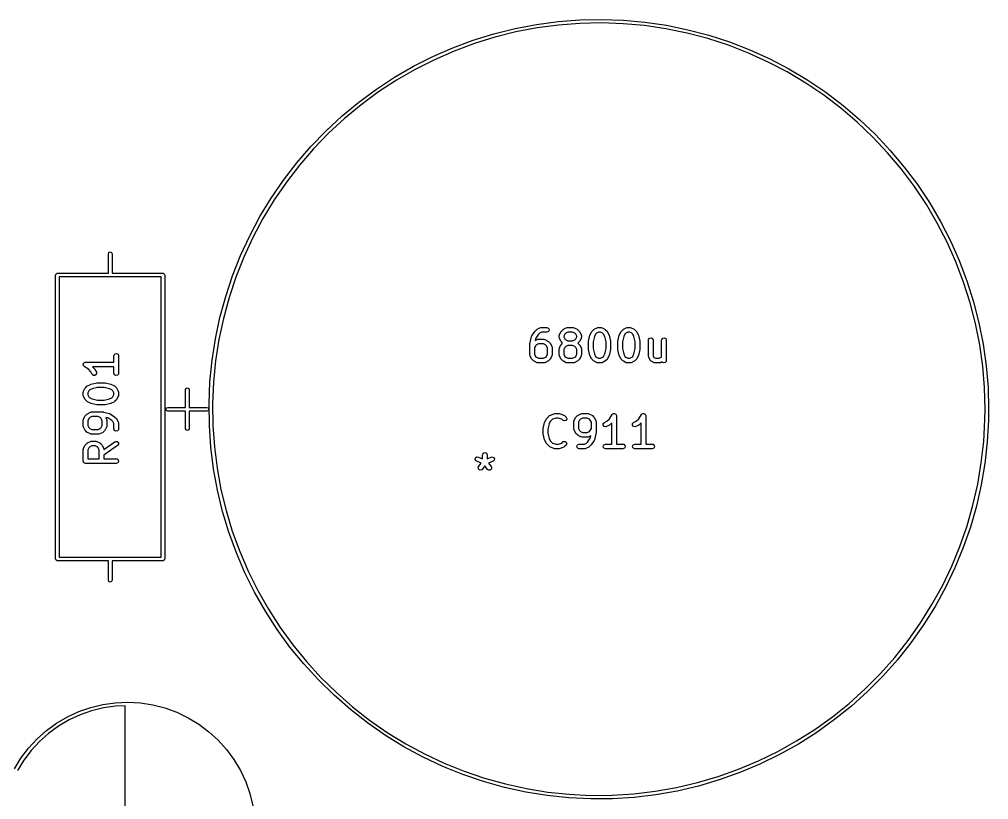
# Model space of a CAD drawing. Extents: x 77.3 to 150, y -138.2 to -51.5.
# Drawn here: x 117.44 to 148.98, y -101.6 to -76.22 of the extents above; entities that cross this region are included whole.
import ezdxf

# ---------------------------------------------------------------- set-up
doc = ezdxf.new("R2010")
doc.units = 0
doc.layers.add('BLACK', color=7, linetype='CONTINUOUS')

msp = doc.modelspace()

# ---------------------------------------------------------------- linework, layer by layer
at = {"layer": 'BLACK', "linetype": 'CONTINUOUS'}
for p, q in [((134.268, -76.3794), (134.971, -76.2857)), ((134.971, -76.2857), (135.677, -76.2313)), ((135.677, -76.2313), (136.385, -76.2165)), ((136.385, -76.2165), (137.093, -76.2412)), ((137.093, -76.2412), (137.798, -76.3054)), ((137.798, -76.3054), (138.499, -76.4089)), ((132.885, -76.6834), (133.573, -76.5121)), ((133.597, -76.6245), (132.916, -76.7943)), ((133.573, -76.5121), (134.268, -76.3794)), ((134.287, -76.4929), (133.597, -76.6245)), ((134.983, -76.4001), (134.287, -76.4929)), ((135.682, -76.3463), (134.983, -76.4001)), ((136.384, -76.3316), (135.682, -76.3463)), ((137.086, -76.3561), (136.384, -76.3316)), ((137.785, -76.4197), (137.086, -76.3561)), ((138.479, -76.5222), (137.785, -76.4197)), ((139.166, -76.6633), (138.479, -76.5222)), ((138.499, -76.4089), (139.193, -76.5513)), ((139.193, -76.5513), (139.878, -76.7323)), ((131.545, -77.1398), (132.209, -76.8929)), ((132.209, -76.8929), (132.885, -76.6834)), ((132.916, -76.7943), (132.246, -77.0018)), ((139.845, -76.8426), (139.166, -76.6633)), ((140.513, -77.0595), (139.845, -76.8426)), ((139.878, -76.7323), (140.551, -76.9511)), ((140.551, -76.9511), (141.212, -77.2073)), ((130.896, -77.4234), (131.545, -77.1398)), ((131.588, -77.2465), (130.945, -77.5275)), ((132.246, -77.0018), (131.588, -77.2465)), ((141.167, -77.3133), (140.513, -77.0595)), ((141.212, -77.2073), (141.857, -77.4999)), ((130.264, -77.7427), (130.896, -77.4234)), ((130.945, -77.5275), (130.318, -77.8439)), ((141.806, -77.6033), (141.167, -77.3133)), ((141.857, -77.4999), (142.484, -77.828)), ((129.65, -78.0969), (130.264, -77.7427)), ((130.318, -77.8439), (129.711, -78.1949)), ((142.428, -77.9285), (141.806, -77.6033)), ((142.484, -77.828), (143.093, -78.1907)), ((129.058, -78.4847), (129.65, -78.0969)), ((129.711, -78.1949), (129.123, -78.5792)), ((143.031, -78.2879), (142.428, -77.9285)), ((143.093, -78.1907), (143.68, -78.5868)), ((128.487, -78.905), (129.058, -78.4847)), ((143.613, -78.6803), (143.031, -78.2879)), ((129.123, -78.5792), (128.558, -78.9957)), ((144.172, -79.1047), (143.613, -78.6803)), ((143.68, -78.5868), (144.244, -79.015)), ((127.942, -79.3565), (128.487, -78.905)), ((128.558, -78.9957), (128.018, -79.4431)), ((144.707, -79.5596), (144.172, -79.1047)), ((144.244, -79.015), (144.784, -79.4741)), ((127.422, -79.8378), (127.942, -79.3565)), ((128.018, -79.4431), (127.503, -79.92)), ((144.784, -79.4741), (145.296, -79.9626)), ((145.215, -80.0436), (144.707, -79.5596)), ((126.93, -80.3473), (127.422, -79.8378)), ((127.503, -79.92), (127.015, -80.4249)), ((145.695, -80.5553), (145.215, -80.0436)), ((145.296, -79.9626), (145.781, -80.4789)), ((126.467, -80.8835), (126.93, -80.3473)), ((127.015, -80.4249), (126.556, -80.9562)), ((146.146, -81.093), (145.695, -80.5553)), ((145.781, -80.4789), (146.237, -81.0215)), ((126.035, -81.4446), (126.467, -80.8835)), ((126.556, -80.9562), (126.128, -81.5123)), ((146.237, -81.0215), (146.661, -81.5886)), ((146.567, -81.655), (146.146, -81.093)), ((125.635, -82.0291), (126.035, -81.4446)), ((126.128, -81.5123), (125.732, -82.0914)), ((146.955, -82.2396), (146.567, -81.655)), ((146.661, -81.5886), (147.053, -82.1786)), ((125.268, -82.6349), (125.635, -82.0291)), ((125.732, -82.0914), (125.368, -82.6918)), ((147.31, -82.845), (146.955, -82.2396)), ((147.053, -82.1786), (147.411, -82.7895)), ((124.935, -83.2603), (125.268, -82.6349)), ((125.368, -82.6918), (125.038, -83.3115)), ((147.631, -83.4692), (147.31, -82.845)), ((147.411, -82.7895), (147.735, -83.4195)), ((124.638, -83.9033), (124.935, -83.2603)), ((125.038, -83.3115), (124.744, -83.9486)), ((147.917, -84.1104), (147.631, -83.4692)), ((147.735, -83.4195), (148.023, -84.0666)), ((120.336, -83.844), (120.354, -83.8016)), ((120.336, -84.474), (120.336, -83.844)), ((120.354, -83.8016), (120.396, -83.784)), ((120.396, -83.784), (120.438, -83.8016)), ((120.438, -83.8016), (120.456, -83.844)), ((120.456, -83.844), (120.456, -84.474)), ((124.378, -84.5619), (124.638, -83.9033)), ((124.744, -83.9486), (124.486, -84.6012)), ((148.166, -84.7666), (147.917, -84.1104)), ((148.023, -84.0666), (148.275, -84.7287)), ((118.616, -84.534), (118.634, -84.4916)), ((118.634, -84.4916), (118.676, -84.474)), ((118.676, -84.474), (120.336, -84.474)), ((120.456, -84.474), (122.116, -84.474)), ((122.116, -84.474), (122.158, -84.4916)), ((122.158, -84.4916), (122.176, -84.534)), ((118.616, -93.774), (118.616, -84.534)), ((122.056, -84.594), (118.736, -84.594)), ((118.736, -84.594), (118.736, -93.714)), ((122.056, -93.714), (122.056, -84.594)), ((122.176, -84.534), (122.176, -93.774)), ((124.154, -85.234), (124.378, -84.5619)), ((124.486, -84.6012), (124.264, -85.2672)), ((148.378, -85.4356), (148.166, -84.7666)), ((148.275, -84.7287), (148.489, -85.4039)), ((123.968, -85.9175), (124.154, -85.234)), ((124.264, -85.2672), (124.08, -85.9446)), ((148.553, -86.1154), (148.378, -85.4356)), ((148.489, -85.4039), (148.665, -86.0899)), ((123.821, -86.6103), (123.968, -85.9175)), ((124.08, -85.9446), (123.934, -86.6311)), ((148.665, -86.0899), (148.803, -86.7847)), ((134.115, -86.5169), (134.21, -86.374)), ((134.21, -86.374), (134.218, -86.3658)), ((134.218, -86.3658), (134.22, -86.3626)), ((134.22, -86.3626), (134.267, -86.315)), ((134.267, -86.315), (134.286, -86.3021)), ((134.286, -86.3021), (134.287, -86.3009)), ((134.287, -86.3009), (134.382, -86.2533)), ((134.433, -86.3954), (134.365, -86.4296)), ((134.382, -86.2533), (134.407, -86.2459)), ((134.407, -86.2459), (134.411, -86.2469)), ((134.411, -86.2469), (134.415, -86.2454)), ((134.415, -86.2454), (134.606, -86.2454)), ((134.606, -86.3954), (134.433, -86.3954)), ((134.606, -86.2454), (134.632, -86.2499)), ((134.654, -86.3778), (134.606, -86.3954)), ((134.632, -86.2499), (134.671, -86.2829)), ((134.68, -86.3334), (134.654, -86.3778)), ((134.671, -86.2829), (134.68, -86.3334)), ((135.015, -86.4773), (135.063, -86.3821)), ((135.063, -86.3821), (135.076, -86.3641)), ((135.076, -86.3641), (135.077, -86.3626)), ((135.077, -86.3626), (135.124, -86.315)), ((135.124, -86.315), (135.143, -86.3021)), ((135.143, -86.3021), (135.144, -86.3009)), ((135.144, -86.3009), (135.239, -86.2533)), ((135.29, -86.3954), (135.222, -86.4296)), ((135.239, -86.2533), (135.264, -86.2459)), ((135.264, -86.2459), (135.268, -86.2469)), ((135.268, -86.2469), (135.273, -86.2454)), ((135.273, -86.2454), (135.463, -86.2454)), ((135.445, -86.3954), (135.29, -86.3954)), ((135.514, -86.4296), (135.445, -86.3954)), ((135.463, -86.2454), (135.489, -86.2499)), ((135.489, -86.2499), (135.492, -86.2528)), ((135.492, -86.2528), (135.497, -86.2533)), ((135.497, -86.2533), (135.592, -86.3009)), ((135.592, -86.3009), (135.61, -86.3143)), ((135.61, -86.3143), (135.611, -86.315)), ((135.611, -86.315), (135.659, -86.3626)), ((135.659, -86.3626), (135.672, -86.381)), ((135.672, -86.381), (135.673, -86.3821)), ((135.673, -86.3821), (135.721, -86.4773)), ((136.015, -86.4773), (136.063, -86.3821)), ((136.063, -86.3821), (136.076, -86.3641)), ((136.076, -86.3641), (136.077, -86.3626)), ((136.077, -86.3626), (136.124, -86.315)), ((136.124, -86.315), (136.143, -86.3021)), ((136.143, -86.3021), (136.144, -86.3009)), ((136.144, -86.3009), (136.239, -86.2533)), ((136.29, -86.3954), (136.222, -86.4296)), ((136.239, -86.2533), (136.264, -86.2459)), ((136.264, -86.2459), (136.268, -86.2469)), ((136.268, -86.2469), (136.273, -86.2454)), ((136.273, -86.2454), (136.368, -86.2454)), ((136.35, -86.3954), (136.29, -86.3954)), ((136.419, -86.4296), (136.35, -86.3954)), ((136.368, -86.2454), (136.393, -86.2499)), ((136.393, -86.2499), (136.397, -86.2528)), ((136.397, -86.2528), (136.401, -86.2533)), ((136.401, -86.2533), (136.497, -86.3009)), ((136.497, -86.3009), (136.515, -86.3143)), ((136.515, -86.3143), (136.516, -86.315)), ((136.516, -86.315), (136.564, -86.3626)), ((136.564, -86.3626), (136.577, -86.381)), ((136.577, -86.381), (136.578, -86.3821)), ((136.578, -86.3821), (136.625, -86.4773)), ((136.967, -86.4773), (137.015, -86.3821)), ((137.015, -86.3821), (137.028, -86.3641)), ((137.028, -86.3641), (137.029, -86.3626)), ((137.029, -86.3626), (137.077, -86.315)), ((137.077, -86.315), (137.095, -86.3021)), ((137.095, -86.3021), (137.096, -86.3009)), ((137.096, -86.3009), (137.191, -86.2533)), ((137.243, -86.3954), (137.174, -86.4296)), ((137.191, -86.2533), (137.216, -86.2459)), ((137.216, -86.2459), (137.221, -86.2469)), ((137.221, -86.2469), (137.225, -86.2454)), ((137.225, -86.2454), (137.32, -86.2454)), ((137.303, -86.3954), (137.243, -86.3954)), ((137.371, -86.4296), (137.303, -86.3954)), ((137.32, -86.2454), (137.346, -86.2499)), ((137.346, -86.2499), (137.349, -86.2528)), ((137.349, -86.2528), (137.354, -86.2533)), ((137.354, -86.2533), (137.449, -86.3009)), ((137.449, -86.3009), (137.467, -86.3143)), ((137.467, -86.3143), (137.468, -86.315)), ((137.468, -86.315), (137.516, -86.3626)), ((137.516, -86.3626), (137.529, -86.381)), ((137.529, -86.381), (137.53, -86.3821)), ((137.53, -86.3821), (137.578, -86.4773)), ((148.689, -86.8039), (148.553, -86.1154)), ((123.713, -87.3103), (123.821, -86.6103)), ((123.934, -86.6311), (123.827, -87.3247)), ((134.057, -86.7308), (134.105, -86.5403)), ((134.057, -86.7342), (134.057, -86.7308)), ((134.105, -86.5403), (134.115, -86.5173)), ((134.115, -86.5173), (134.115, -86.5169)), ((134.247, -86.5893), (134.228, -86.6634)), ((134.228, -86.6634), (134.287, -86.6343)), ((134.331, -86.4634), (134.247, -86.5893)), ((134.287, -86.6343), (134.312, -86.6268)), ((134.312, -86.6268), (134.316, -86.6279)), ((134.316, -86.6279), (134.32, -86.6263)), ((134.32, -86.6263), (134.511, -86.6263)), ((134.365, -86.4296), (134.331, -86.4634)), ((134.511, -86.6263), (134.536, -86.6309)), ((134.536, -86.6309), (134.54, -86.6337)), ((134.54, -86.6337), (134.544, -86.6343)), ((134.544, -86.6343), (134.639, -86.6819)), ((134.639, -86.6819), (134.657, -86.6952)), ((134.657, -86.6952), (134.659, -86.6959)), ((134.659, -86.6959), (134.707, -86.7435)), ((135.007, -86.5109), (135.012, -86.4852)), ((135.007, -86.5585), (135.007, -86.5109)), ((135.009, -86.5627), (135.007, -86.5585)), ((135.008, -86.567), (135.009, -86.5627)), ((135.015, -86.592), (135.008, -86.567)), ((135.012, -86.4852), (135.015, -86.4818)), ((135.015, -86.4818), (135.015, -86.4773)), ((135.063, -86.6873), (135.015, -86.592)), ((135.064, -86.6884), (135.063, -86.6873)), ((135.077, -86.7067), (135.064, -86.6884)), ((135.119, -86.749), (135.077, -86.7067)), ((135.191, -86.46), (135.157, -86.5286)), ((135.157, -86.5286), (135.157, -86.5408)), ((135.157, -86.5408), (135.191, -86.6093)), ((135.222, -86.4296), (135.191, -86.46)), ((135.191, -86.6093), (135.222, -86.6397)), ((135.222, -86.6397), (135.29, -86.674)), ((135.29, -86.674), (135.445, -86.674)), ((135.445, -86.674), (135.514, -86.6397)), ((135.544, -86.46), (135.514, -86.4296)), ((135.514, -86.6397), (135.544, -86.6093)), ((135.579, -86.5286), (135.544, -86.46)), ((135.544, -86.6093), (135.579, -86.5408)), ((135.579, -86.5408), (135.579, -86.5286)), ((135.659, -86.7067), (135.617, -86.749)), ((135.66, -86.7053), (135.659, -86.7067)), ((135.673, -86.6873), (135.66, -86.7053)), ((135.721, -86.592), (135.673, -86.6873)), ((135.721, -86.4773), (135.728, -86.5023)), ((135.724, -86.5841), (135.721, -86.5876)), ((135.721, -86.5876), (135.721, -86.592)), ((135.729, -86.5585), (135.724, -86.5841)), ((135.728, -86.5023), (135.727, -86.5066)), ((135.727, -86.5066), (135.729, -86.5109)), ((135.729, -86.5109), (135.729, -86.5585)), ((135.959, -86.7013), (135.962, -86.6866)), ((135.959, -86.9394), (135.959, -86.7013)), ((135.962, -86.6831), (136.009, -86.4927)), ((135.962, -86.6866), (135.962, -86.6831)), ((136.009, -86.4927), (136.015, -86.4808)), ((136.015, -86.4808), (136.015, -86.4773)), ((136.153, -86.537), (136.109, -86.7106)), ((136.109, -86.7106), (136.109, -86.9302)), ((136.191, -86.46), (136.153, -86.537)), ((136.222, -86.4296), (136.191, -86.46)), ((136.449, -86.46), (136.419, -86.4296)), ((136.488, -86.537), (136.449, -86.46)), ((136.531, -86.7106), (136.488, -86.537)), ((136.531, -86.9302), (136.531, -86.7106)), ((136.625, -86.4773), (136.629, -86.4897)), ((136.629, -86.4897), (136.631, -86.4927)), ((136.631, -86.4927), (136.679, -86.6831)), ((136.679, -86.6831), (136.68, -86.6981)), ((136.68, -86.6981), (136.681, -86.7013)), ((136.681, -86.7013), (136.681, -86.9394)), ((136.912, -86.7013), (136.914, -86.6866)), ((136.912, -86.9394), (136.912, -86.7013)), ((136.914, -86.6831), (136.962, -86.4927)), ((136.914, -86.6866), (136.914, -86.6831)), ((136.962, -86.4927), (136.967, -86.4808)), ((136.967, -86.4808), (136.967, -86.4773)), ((137.105, -86.537), (137.062, -86.7106)), ((137.062, -86.7106), (137.062, -86.9302)), ((137.144, -86.46), (137.105, -86.537)), ((137.174, -86.4296), (137.144, -86.46)), ((137.401, -86.46), (137.371, -86.4296)), ((137.44, -86.537), (137.401, -86.46)), ((137.483, -86.7106), (137.44, -86.537)), ((137.483, -86.9302), (137.483, -86.7106)), ((137.578, -86.4773), (137.581, -86.4897)), ((137.581, -86.4897), (137.583, -86.4927)), ((137.583, -86.4927), (137.631, -86.6831)), ((137.631, -86.6831), (137.632, -86.6981)), ((137.632, -86.6981), (137.633, -86.7013)), ((137.633, -86.7013), (137.633, -86.9394)), ((137.912, -86.6537), (137.916, -86.6281)), ((137.912, -87.1775), (137.912, -86.6537)), ((137.916, -86.6281), (137.949, -86.5888)), ((137.949, -86.5888), (138, -86.5799)), ((138, -86.5799), (138.044, -86.6055)), ((138.044, -86.6055), (138.062, -86.6537)), ((138.062, -86.6537), (138.062, -87.1598)), ((138.34, -86.6537), (138.345, -86.6281)), ((138.34, -87.1941), (138.34, -86.6537)), ((138.345, -86.6281), (138.378, -86.5888)), ((138.378, -86.5888), (138.428, -86.5799)), ((138.428, -86.5799), (138.473, -86.6055)), ((138.473, -86.6055), (138.49, -86.6537)), ((138.49, -86.6537), (138.49, -87.3204)), ((134.055, -86.749), (134.057, -86.7342)), ((134.055, -87.1299), (134.055, -86.749)), ((134.239, -86.841), (134.205, -86.9095)), ((134.205, -86.9095), (134.205, -87.1122)), ((134.269, -86.8106), (134.239, -86.841)), ((134.338, -86.7763), (134.269, -86.8106)), ((134.493, -86.7763), (134.338, -86.7763)), ((134.561, -86.8106), (134.493, -86.7763)), ((134.592, -86.841), (134.561, -86.8106)), ((134.626, -86.9095), (134.592, -86.841)), ((134.626, -87.1122), (134.626, -86.9095)), ((134.707, -86.7435), (134.719, -86.7619)), ((134.719, -86.7619), (134.721, -86.763)), ((134.721, -86.763), (134.768, -86.8583)), ((134.768, -86.8583), (134.776, -86.8832)), ((134.776, -86.8832), (134.775, -86.8876)), ((134.775, -86.8876), (134.776, -86.8918)), ((134.776, -86.8918), (134.776, -87.1299)), ((135.007, -86.9394), (135.012, -86.9138)), ((135.007, -87.1299), (135.007, -86.9394)), ((135.012, -86.9138), (135.015, -86.9103)), ((135.015, -86.9059), (135.063, -86.8106)), ((135.015, -86.9103), (135.015, -86.9059)), ((135.063, -86.8106), (135.076, -86.7926)), ((135.076, -86.7926), (135.077, -86.7912)), ((135.077, -86.7912), (135.119, -86.749)), ((135.191, -86.8886), (135.157, -86.9571)), ((135.157, -86.9571), (135.157, -87.1122)), ((135.222, -86.8582), (135.191, -86.8886)), ((135.29, -86.824), (135.222, -86.8582)), ((135.445, -86.824), (135.29, -86.824)), ((135.514, -86.8582), (135.445, -86.824)), ((135.544, -86.8886), (135.514, -86.8582)), ((135.579, -86.9571), (135.544, -86.8886)), ((135.579, -87.1122), (135.579, -86.9571)), ((135.617, -86.749), (135.659, -86.7912)), ((135.659, -86.7912), (135.672, -86.8095)), ((135.672, -86.8095), (135.673, -86.8106)), ((135.673, -86.8106), (135.721, -86.9059)), ((135.721, -86.9059), (135.728, -86.9309)), ((135.728, -86.9309), (135.727, -86.9352)), ((135.727, -86.9352), (135.729, -86.9394)), ((135.729, -86.9394), (135.729, -87.1299)), ((135.961, -86.9427), (135.959, -86.9394)), ((135.962, -86.9576), (135.961, -86.9427)), ((136.009, -87.1481), (135.962, -86.9576)), ((136.109, -86.9302), (136.153, -87.1037)), ((136.488, -87.1037), (136.531, -86.9302)), ((136.679, -86.9576), (136.631, -87.1481)), ((136.681, -86.9394), (136.678, -86.9542)), ((136.678, -86.9542), (136.679, -86.9576)), ((136.913, -86.9427), (136.912, -86.9394)), ((136.914, -86.9576), (136.913, -86.9427)), ((136.962, -87.1481), (136.914, -86.9576)), ((137.062, -86.9302), (137.105, -87.1037)), ((137.44, -87.1037), (137.483, -86.9302)), ((137.631, -86.9576), (137.583, -87.1481)), ((137.633, -86.9394), (137.631, -86.9542)), ((137.631, -86.9542), (137.631, -86.9576)), ((148.787, -87.499), (148.689, -86.8039)), ((148.803, -86.7847), (148.901, -87.4861)), ((120.519, -87.1619), (120.524, -87.1363)), ((120.519, -87.3726), (120.519, -87.1619)), ((120.524, -87.1363), (120.557, -87.097)), ((120.557, -87.097), (120.607, -87.088)), ((120.607, -87.088), (120.652, -87.1137)), ((120.652, -87.1137), (120.669, -87.1619)), ((120.669, -87.1619), (120.669, -87.7333)), ((123.643, -88.0152), (123.713, -87.3103)), ((123.827, -87.3247), (123.758, -88.0232)), ((134.056, -87.1341), (134.055, -87.1299)), ((134.055, -87.1385), (134.056, -87.1341)), ((134.063, -87.1634), (134.055, -87.1385)), ((134.11, -87.2587), (134.063, -87.1634)), ((134.111, -87.2598), (134.11, -87.2587)), ((134.124, -87.2782), (134.111, -87.2598)), ((134.172, -87.3258), (134.124, -87.2782)), ((134.173, -87.3265), (134.172, -87.3258)), ((134.191, -87.3398), (134.173, -87.3265)), ((134.287, -87.3875), (134.191, -87.3398)), ((134.205, -87.1122), (134.239, -87.1807)), ((134.239, -87.1807), (134.269, -87.2111)), ((134.269, -87.2111), (134.338, -87.2454)), ((134.338, -87.2454), (134.493, -87.2454)), ((134.493, -87.2454), (134.561, -87.2111)), ((134.639, -87.3398), (134.544, -87.3875)), ((134.561, -87.2111), (134.592, -87.1807)), ((134.592, -87.1807), (134.626, -87.1122)), ((134.641, -87.3387), (134.639, -87.3398)), ((134.659, -87.3258), (134.641, -87.3387)), ((134.707, -87.2782), (134.659, -87.3258)), ((134.721, -87.2587), (134.707, -87.2767)), ((134.707, -87.2767), (134.707, -87.2782)), ((134.768, -87.1634), (134.721, -87.2587)), ((134.769, -87.159), (134.768, -87.1634)), ((134.772, -87.1556), (134.769, -87.159)), ((134.776, -87.1299), (134.772, -87.1556)), ((135.009, -87.1341), (135.007, -87.1299)), ((135.008, -87.1385), (135.009, -87.1341)), ((135.015, -87.1634), (135.008, -87.1385)), ((135.063, -87.2587), (135.015, -87.1634)), ((135.064, -87.2598), (135.063, -87.2587)), ((135.077, -87.2782), (135.064, -87.2598)), ((135.124, -87.3258), (135.077, -87.2782)), ((135.126, -87.3265), (135.124, -87.3258)), ((135.144, -87.3398), (135.126, -87.3265)), ((135.239, -87.3875), (135.144, -87.3398)), ((135.157, -87.1122), (135.191, -87.1807)), ((135.191, -87.1807), (135.222, -87.2111)), ((135.222, -87.2111), (135.29, -87.2454)), ((135.29, -87.2454), (135.445, -87.2454)), ((135.445, -87.2454), (135.514, -87.2111)), ((135.592, -87.3398), (135.497, -87.3875)), ((135.514, -87.2111), (135.544, -87.1807)), ((135.544, -87.1807), (135.579, -87.1122)), ((135.593, -87.3387), (135.592, -87.3398)), ((135.611, -87.3258), (135.593, -87.3387)), ((135.659, -87.2782), (135.611, -87.3258)), ((135.66, -87.2767), (135.659, -87.2782)), ((135.673, -87.2587), (135.66, -87.2767)), ((135.721, -87.1634), (135.673, -87.2587)), ((135.724, -87.1556), (135.721, -87.159)), ((135.721, -87.159), (135.721, -87.1634)), ((135.729, -87.1299), (135.724, -87.1556)), ((136.011, -87.151), (136.009, -87.1481)), ((136.015, -87.1634), (136.011, -87.151)), ((136.063, -87.2587), (136.015, -87.1634)), ((136.064, -87.2598), (136.063, -87.2587)), ((136.077, -87.2782), (136.064, -87.2598)), ((136.124, -87.3258), (136.077, -87.2782)), ((136.126, -87.3265), (136.124, -87.3258)), ((136.144, -87.3398), (136.126, -87.3265)), ((136.239, -87.3875), (136.144, -87.3398)), ((136.153, -87.1037), (136.191, -87.1807)), ((136.191, -87.1807), (136.222, -87.2111)), ((136.222, -87.2111), (136.29, -87.2454)), ((136.29, -87.2454), (136.35, -87.2454)), ((136.35, -87.2454), (136.419, -87.2111)), ((136.497, -87.3398), (136.401, -87.3875)), ((136.419, -87.2111), (136.449, -87.1807)), ((136.449, -87.1807), (136.488, -87.1037)), ((136.498, -87.3387), (136.497, -87.3398)), ((136.516, -87.3258), (136.498, -87.3387)), ((136.564, -87.2782), (136.516, -87.3258)), ((136.578, -87.2587), (136.564, -87.2767)), ((136.564, -87.2767), (136.564, -87.2782)), ((136.625, -87.1634), (136.578, -87.2587)), ((136.626, -87.1599), (136.625, -87.1634)), ((136.631, -87.1481), (136.626, -87.1599)), ((136.964, -87.151), (136.962, -87.1481)), ((136.967, -87.1634), (136.964, -87.151)), ((137.015, -87.2587), (136.967, -87.1634)), ((137.016, -87.2598), (137.015, -87.2587)), ((137.029, -87.2782), (137.016, -87.2598)), ((137.077, -87.3258), (137.029, -87.2782)), ((137.078, -87.3265), (137.077, -87.3258)), ((137.096, -87.3398), (137.078, -87.3265)), ((137.191, -87.3875), (137.096, -87.3398)), ((137.105, -87.1037), (137.144, -87.1807)), ((137.144, -87.1807), (137.174, -87.2111)), ((137.174, -87.2111), (137.243, -87.2454)), ((137.243, -87.2454), (137.303, -87.2454)), ((137.303, -87.2454), (137.371, -87.2111)), ((137.449, -87.3398), (137.354, -87.3875)), ((137.371, -87.2111), (137.401, -87.1807)), ((137.401, -87.1807), (137.44, -87.1037)), ((137.45, -87.3387), (137.449, -87.3398)), ((137.468, -87.3258), (137.45, -87.3387)), ((137.516, -87.2782), (137.468, -87.3258)), ((137.517, -87.2767), (137.516, -87.2782)), ((137.53, -87.2587), (137.517, -87.2767)), ((137.578, -87.1634), (137.53, -87.2587)), ((137.583, -87.1481), (137.578, -87.1599)), ((137.578, -87.1599), (137.578, -87.1634)), ((137.913, -87.1817), (137.912, -87.1775)), ((137.912, -87.1861), (137.913, -87.1817)), ((137.92, -87.2111), (137.912, -87.1861)), ((137.967, -87.3063), (137.92, -87.2111)), ((137.976, -87.314), (137.967, -87.3063)), ((137.98, -87.3243), (137.976, -87.314)), ((138.001, -87.3398), (137.98, -87.3243)), ((138.096, -87.3875), (138.001, -87.3398)), ((138.062, -87.1598), (138.09, -87.2169)), ((138.09, -87.2169), (138.147, -87.2454)), ((138.147, -87.2454), (138.255, -87.2454)), ((138.255, -87.2454), (138.323, -87.2111)), ((138.323, -87.2111), (138.34, -87.1941)), ((138.486, -87.346), (138.453, -87.3853)), ((138.49, -87.3204), (138.486, -87.346)), ((119.52, -87.4428), (119.521, -87.4388)), ((119.526, -87.4637), (119.52, -87.4428)), ((119.521, -87.4346), (119.531, -87.4157)), ((119.521, -87.4388), (119.521, -87.4346)), ((119.529, -87.4851), (119.526, -87.4637)), ((119.533, -87.4879), (119.529, -87.4851)), ((119.531, -87.4157), (119.54, -87.3958)), ((119.534, -87.492), (119.533, -87.4879)), ((119.553, -87.51), (119.534, -87.492)), ((119.54, -87.3958), (119.544, -87.3939)), ((119.544, -87.3939), (119.546, -87.3902)), ((119.546, -87.3902), (119.567, -87.3827)), ((119.689, -87.6011), (119.553, -87.51)), ((119.567, -87.3827), (119.586, -87.3731)), ((119.586, -87.3731), (119.59, -87.3741)), ((119.59, -87.3741), (119.594, -87.3726)), ((119.594, -87.3726), (120.519, -87.3726)), ((119.771, -87.6825), (119.689, -87.6011)), ((120.519, -87.5226), (119.823, -87.5226)), ((119.823, -87.5226), (119.886, -87.5851)), ((119.886, -87.5851), (119.898, -87.6034)), ((119.898, -87.6034), (119.9, -87.6046)), ((119.9, -87.6046), (119.947, -87.6998)), ((120.519, -87.7333), (120.519, -87.5226)), ((134.291, -87.388), (134.287, -87.3875)), ((134.295, -87.3909), (134.291, -87.388)), ((134.32, -87.3954), (134.295, -87.3909)), ((134.511, -87.3954), (134.32, -87.3954)), ((134.515, -87.3938), (134.511, -87.3954)), ((134.519, -87.3949), (134.515, -87.3938)), ((134.544, -87.3875), (134.519, -87.3949)), ((135.244, -87.388), (135.239, -87.3875)), ((135.247, -87.3909), (135.244, -87.388)), ((135.273, -87.3954), (135.247, -87.3909)), ((135.463, -87.3954), (135.273, -87.3954)), ((135.467, -87.3938), (135.463, -87.3954)), ((135.472, -87.3949), (135.467, -87.3938)), ((135.497, -87.3875), (135.472, -87.3949)), ((136.244, -87.388), (136.239, -87.3875)), ((136.247, -87.3909), (136.244, -87.388)), ((136.273, -87.3954), (136.247, -87.3909)), ((136.368, -87.3954), (136.273, -87.3954)), ((136.372, -87.3938), (136.368, -87.3954)), ((136.376, -87.3949), (136.372, -87.3938)), ((136.401, -87.3875), (136.376, -87.3949)), ((137.196, -87.388), (137.191, -87.3875)), ((137.199, -87.3909), (137.196, -87.388)), ((137.225, -87.3954), (137.199, -87.3909)), ((137.32, -87.3954), (137.225, -87.3954)), ((137.324, -87.3938), (137.32, -87.3954)), ((137.329, -87.3949), (137.324, -87.3938)), ((137.354, -87.3875), (137.329, -87.3949)), ((138.101, -87.388), (138.096, -87.3875)), ((138.104, -87.3909), (138.101, -87.388)), ((138.13, -87.3954), (138.104, -87.3909)), ((138.273, -87.3954), (138.13, -87.3954)), ((138.277, -87.3938), (138.273, -87.3954)), ((138.281, -87.3949), (138.277, -87.3938)), ((138.306, -87.3875), (138.281, -87.3949)), ((138.356, -87.3626), (138.306, -87.3875)), ((138.358, -87.3686), (138.356, -87.3626)), ((138.402, -87.3942), (138.358, -87.3686)), ((138.453, -87.3853), (138.402, -87.3942)), ((148.846, -88.1984), (148.787, -87.499)), ((148.901, -87.4861), (148.96, -88.192)), ((119.813, -87.7669), (119.771, -87.6825)), ((119.85, -87.8021), (119.813, -87.7669)), ((119.901, -87.8052), (119.85, -87.8021)), ((119.943, -87.7747), (119.901, -87.8052)), ((119.955, -87.7248), (119.943, -87.7747)), ((119.947, -87.6998), (119.955, -87.7248)), ((120.537, -87.7815), (120.519, -87.7333)), ((120.581, -87.8072), (120.537, -87.7815)), ((120.632, -87.7983), (120.581, -87.8072)), ((120.665, -87.759), (120.632, -87.7983)), ((120.669, -87.7333), (120.665, -87.759)), ((119.527, -88.3188), (119.575, -88.2236)), ((119.575, -88.2236), (119.588, -88.2056)), ((119.588, -88.2056), (119.589, -88.2041)), ((119.589, -88.2041), (119.637, -88.1565)), ((119.637, -88.1565), (119.655, -88.1436)), ((119.655, -88.1436), (119.656, -88.1424)), ((119.656, -88.1424), (119.751, -88.0948)), ((119.704, -88.3016), (119.669, -88.3701)), ((119.734, -88.2712), (119.704, -88.3016)), ((119.811, -88.2327), (119.734, -88.2712)), ((119.751, -88.0948), (119.764, -88.0911)), ((119.764, -88.0911), (119.767, -88.0891)), ((119.767, -88.0891), (119.957, -88.0415)), ((119.985, -88.1893), (119.811, -88.2327)), ((119.957, -88.0415), (119.972, -88.0405)), ((119.972, -88.0405), (119.975, -88.0393)), ((119.975, -88.0393), (120.213, -88.0393)), ((120.204, -88.1893), (119.985, -88.1893)), ((120.378, -88.2327), (120.204, -88.1893)), ((120.213, -88.0393), (120.228, -88.0419)), ((120.228, -88.0419), (120.232, -88.0415)), ((120.232, -88.0415), (120.422, -88.0891)), ((120.455, -88.2712), (120.378, -88.2327)), ((120.422, -88.0891), (120.434, -88.0944)), ((120.434, -88.0944), (120.437, -88.0948)), ((120.437, -88.0948), (120.533, -88.1424)), ((120.485, -88.3016), (120.455, -88.2712)), ((120.519, -88.3701), (120.485, -88.3016)), ((120.533, -88.1424), (120.551, -88.1558)), ((120.551, -88.1558), (120.552, -88.1565)), ((120.552, -88.1565), (120.6, -88.2041)), ((120.6, -88.2041), (120.613, -88.2225)), ((120.613, -88.2225), (120.614, -88.2236)), ((120.614, -88.2236), (120.661, -88.3188)), ((122.851, -88.265), (122.868, -88.2226)), ((122.851, -88.84), (122.851, -88.265)), ((122.868, -88.2226), (122.911, -88.205)), ((122.911, -88.205), (122.953, -88.2226)), ((122.953, -88.2226), (122.971, -88.265)), ((122.971, -88.265), (122.971, -88.84)), ((123.614, -88.7229), (123.643, -88.0152)), ((123.758, -88.0232), (123.729, -88.7245)), ((148.865, -88.9), (148.846, -88.1984)), ((148.96, -88.192), (148.98, -88.9)), ((119.519, -88.3524), (119.524, -88.3267)), ((119.519, -88.4476), (119.519, -88.3524)), ((119.521, -88.4518), (119.519, -88.4476)), ((119.52, -88.4562), (119.521, -88.4518)), ((119.527, -88.4812), (119.52, -88.4562)), ((119.524, -88.3267), (119.527, -88.3233)), ((119.527, -88.3233), (119.527, -88.3188)), ((119.575, -88.5764), (119.527, -88.4812)), ((119.576, -88.5775), (119.575, -88.5764)), ((119.589, -88.5959), (119.576, -88.5775)), ((119.637, -88.6435), (119.589, -88.5959)), ((119.669, -88.3701), (119.669, -88.4299)), ((119.669, -88.4299), (119.704, -88.4984)), ((119.704, -88.4984), (119.734, -88.5288)), ((119.734, -88.5288), (119.811, -88.5673)), ((119.811, -88.5673), (119.985, -88.6107)), ((119.985, -88.6107), (120.204, -88.6107)), ((120.204, -88.6107), (120.378, -88.5673)), ((120.378, -88.5673), (120.455, -88.5288)), ((120.455, -88.5288), (120.485, -88.4984)), ((120.485, -88.4984), (120.519, -88.4299)), ((120.519, -88.4299), (120.519, -88.3701)), ((120.6, -88.5959), (120.552, -88.6435)), ((120.614, -88.5764), (120.6, -88.5944)), ((120.6, -88.5944), (120.6, -88.5959)), ((120.661, -88.4812), (120.614, -88.5764)), ((120.661, -88.3188), (120.669, -88.3438)), ((120.662, -88.4767), (120.661, -88.4812)), ((120.665, -88.4733), (120.662, -88.4767)), ((120.669, -88.4476), (120.665, -88.4733)), ((120.669, -88.3438), (120.668, -88.3482)), ((120.668, -88.3482), (120.669, -88.3524)), ((120.669, -88.3524), (120.669, -88.4476)), ((119.638, -88.6442), (119.637, -88.6435)), ((119.656, -88.6576), (119.638, -88.6442)), ((119.751, -88.7052), (119.656, -88.6576)), ((119.755, -88.7056), (119.751, -88.7052)), ((119.767, -88.7109), (119.755, -88.7056)), ((119.957, -88.7585), (119.767, -88.7109)), ((119.961, -88.7581), (119.957, -88.7585)), ((119.975, -88.7607), (119.961, -88.7581)), ((120.213, -88.7607), (119.975, -88.7607)), ((120.217, -88.7595), (120.213, -88.7607)), ((120.232, -88.7585), (120.217, -88.7595)), ((120.422, -88.7109), (120.232, -88.7585)), ((120.425, -88.7089), (120.422, -88.7109)), ((120.437, -88.7052), (120.425, -88.7089)), ((120.533, -88.6576), (120.437, -88.7052)), ((120.534, -88.6564), (120.533, -88.6576)), ((120.552, -88.6435), (120.534, -88.6564)), ((122.216, -88.9), (122.233, -88.8576)), ((122.233, -88.9424), (122.216, -88.9)), ((122.233, -88.8576), (122.276, -88.84)), ((122.276, -88.84), (122.851, -88.84)), ((122.971, -88.84), (123.546, -88.84)), ((123.546, -88.84), (123.588, -88.8576)), ((123.588, -88.8576), (123.606, -88.9)), ((123.606, -88.9), (123.588, -88.9424)), ((123.614, -88.7245), (123.614, -88.7229)), ((123.624, -89.4311), (123.614, -88.7245)), ((123.729, -88.7245), (123.739, -89.4263)), ((148.86, -89.2509), (148.865, -88.9)), ((148.98, -88.9), (148.975, -89.2542)), ((119.519, -89.2571), (119.524, -89.2315)), ((119.524, -89.2315), (119.527, -89.2281)), ((119.527, -89.2236), (119.575, -89.1284)), ((119.527, -89.2281), (119.527, -89.2236)), ((119.575, -89.1284), (119.588, -89.1104)), ((119.588, -89.1104), (119.589, -89.1089)), ((119.589, -89.1089), (119.637, -89.0613)), ((119.637, -89.0613), (119.655, -89.0484)), ((119.655, -89.0484), (119.656, -89.0472)), ((119.656, -89.0472), (119.751, -88.9996)), ((119.704, -89.2063), (119.669, -89.2748)), ((119.734, -89.1759), (119.704, -89.2063)), ((119.803, -89.1417), (119.734, -89.1759)), ((119.751, -88.9996), (119.776, -88.9922)), ((119.776, -88.9922), (119.781, -88.9932)), ((119.781, -88.9932), (119.785, -88.9917)), ((119.785, -88.9917), (120.166, -88.9917)), ((120.005, -89.1417), (119.803, -89.1417)), ((120.074, -89.1759), (120.005, -89.1417)), ((120.104, -89.2063), (120.074, -89.1759)), ((120.138, -89.2748), (120.104, -89.2063)), ((120.166, -88.9917), (120.181, -88.9943)), ((120.181, -88.9943), (120.184, -88.9939)), ((120.184, -88.9939), (120.374, -89.0415)), ((120.325, -89.1839), (120.251, -89.1654)), ((120.251, -89.1654), (120.281, -89.2236)), ((120.281, -89.2236), (120.288, -89.2486)), ((120.288, -89.2486), (120.287, -89.2529)), ((120.287, -89.2529), (120.288, -89.2571)), ((120.451, -89.2678), (120.325, -89.1839)), ((120.374, -89.0415), (120.397, -89.0518)), ((120.397, -89.0518), (120.398, -89.0519)), ((120.398, -89.0519), (120.541, -89.1471)), ((120.541, -89.1471), (120.549, -89.155)), ((120.549, -89.155), (120.552, -89.1565)), ((120.552, -89.1565), (120.6, -89.2041)), ((120.6, -89.2041), (120.613, -89.2225)), ((120.613, -89.2225), (120.614, -89.2236)), ((120.614, -89.2236), (120.661, -89.3188)), ((122.276, -88.96), (122.233, -88.9424)), ((122.851, -88.96), (122.276, -88.96)), ((122.851, -89.535), (122.851, -88.96)), ((123.546, -88.96), (122.971, -88.96)), ((122.971, -88.96), (122.971, -89.535)), ((123.588, -88.9424), (123.546, -88.96)), ((134.539, -89.3189), (134.586, -89.2237)), ((134.586, -89.2237), (134.6, -89.2057)), ((134.6, -89.2057), (134.601, -89.2042)), ((134.601, -89.2042), (134.696, -89.109)), ((134.696, -89.109), (134.717, -89.094)), ((134.789, -89.2276), (134.715, -89.3017)), ((134.717, -89.094), (134.722, -89.0936)), ((134.722, -89.0936), (134.725, -89.0908)), ((134.725, -89.0908), (134.868, -89.0432)), ((134.904, -89.1894), (134.789, -89.2276)), ((134.868, -89.0432), (134.89, -89.0399)), ((134.89, -89.0399), (134.892, -89.0394)), ((134.892, -89.0394), (134.987, -89.0394)), ((134.975, -89.1894), (134.904, -89.1894)), ((135.089, -89.2276), (134.975, -89.1894)), ((134.987, -89.0394), (135.009, -89.0433)), ((135.009, -89.0433), (135.011, -89.0432)), ((135.011, -89.0432), (135.153, -89.0908)), ((135.124, -89.2627), (135.089, -89.2276)), ((135.153, -89.0908), (135.176, -89.1033)), ((135.176, -89.1033), (135.179, -89.1071)), ((135.179, -89.1071), (135.183, -89.109)), ((135.183, -89.109), (135.23, -89.1566)), ((135.25, -89.229), (135.22, -89.2711)), ((135.23, -89.1566), (135.245, -89.1779)), ((135.245, -89.1779), (135.25, -89.229)), ((135.491, -89.2713), (135.539, -89.1761)), ((135.539, -89.1761), (135.552, -89.1581)), ((135.552, -89.1581), (135.553, -89.1566)), ((135.553, -89.1566), (135.601, -89.109)), ((135.601, -89.109), (135.619, -89.0961)), ((135.619, -89.0961), (135.62, -89.0949)), ((135.62, -89.0949), (135.715, -89.0473)), ((135.698, -89.2236), (135.668, -89.254)), ((135.766, -89.1894), (135.698, -89.2236)), ((135.715, -89.0473), (135.74, -89.0399)), ((135.74, -89.0399), (135.745, -89.0409)), ((135.745, -89.0409), (135.749, -89.0394)), ((135.749, -89.0394), (135.939, -89.0394)), ((135.922, -89.1894), (135.766, -89.1894)), ((135.99, -89.2236), (135.922, -89.1894)), ((135.939, -89.0394), (135.965, -89.0439)), ((135.965, -89.0439), (135.968, -89.0468)), ((135.968, -89.0468), (135.973, -89.0473)), ((135.973, -89.0473), (136.068, -89.0949)), ((136.02, -89.254), (135.99, -89.2236)), ((136.068, -89.0949), (136.086, -89.1083)), ((136.086, -89.1083), (136.088, -89.109)), ((136.088, -89.109), (136.135, -89.1566)), ((136.135, -89.1566), (136.148, -89.175)), ((136.148, -89.175), (136.149, -89.1761)), ((136.149, -89.1761), (136.197, -89.2713)), ((136.561, -89.2908), (136.643, -89.2095)), ((136.643, -89.2095), (136.734, -89.0728)), ((136.734, -89.0728), (136.752, -89.0539)), ((136.752, -89.0539), (136.756, -89.0527)), ((136.756, -89.0527), (136.759, -89.0494)), ((136.759, -89.0494), (136.78, -89.0456)), ((136.78, -89.0456), (136.801, -89.0395)), ((136.801, -89.0395), (136.805, -89.0413)), ((136.805, -89.0413), (136.809, -89.0405)), ((136.809, -89.0405), (136.828, -89.0514)), ((136.828, -89.0514), (136.848, -89.0601)), ((136.848, -89.0601), (136.85, -89.064)), ((136.85, -89.064), (136.854, -89.0662)), ((136.854, -89.0662), (136.861, -89.0866)), ((136.861, -89.0866), (136.871, -89.1061)), ((136.871, -89.1061), (136.87, -89.1103)), ((136.87, -89.1103), (136.871, -89.1144)), ((136.871, -89.1144), (136.871, -90.0394)), ((137.514, -89.2908), (137.595, -89.2095)), ((137.595, -89.2095), (137.686, -89.0728)), ((137.686, -89.0728), (137.704, -89.0539)), ((137.704, -89.0539), (137.709, -89.0527)), ((137.709, -89.0527), (137.711, -89.0494)), ((137.711, -89.0494), (137.733, -89.0456)), ((137.733, -89.0456), (137.754, -89.0395)), ((137.754, -89.0395), (137.758, -89.0413)), ((137.758, -89.0413), (137.762, -89.0405)), ((137.762, -89.0405), (137.781, -89.0514)), ((137.781, -89.0514), (137.801, -89.0601)), ((137.801, -89.0601), (137.802, -89.064)), ((137.802, -89.064), (137.806, -89.0662)), ((137.806, -89.0662), (137.814, -89.0866)), ((137.814, -89.0866), (137.823, -89.1061)), ((137.823, -89.1061), (137.822, -89.1103)), ((137.822, -89.1103), (137.824, -89.1144)), ((137.824, -89.1144), (137.824, -90.0394)), ((148.821, -89.9517), (148.86, -89.2509)), ((119.519, -89.4476), (119.519, -89.2571)), ((119.521, -89.4518), (119.519, -89.4476)), ((119.52, -89.4562), (119.521, -89.4518)), ((119.527, -89.4812), (119.52, -89.4562)), ((119.575, -89.5764), (119.527, -89.4812)), ((119.669, -89.2748), (119.669, -89.4299)), ((119.669, -89.4299), (119.704, -89.4984)), ((119.704, -89.4984), (119.734, -89.5288)), ((119.734, -89.5288), (119.803, -89.5631)), ((119.803, -89.5631), (120.005, -89.5631)), ((120.005, -89.5631), (120.074, -89.5288)), ((120.074, -89.5288), (120.104, -89.4984)), ((120.104, -89.4984), (120.138, -89.4299)), ((120.138, -89.4299), (120.138, -89.2748)), ((120.281, -89.4812), (120.233, -89.5764)), ((120.284, -89.4733), (120.281, -89.4767)), ((120.281, -89.4767), (120.281, -89.4812)), ((120.288, -89.4476), (120.284, -89.4733)), ((120.288, -89.2571), (120.288, -89.4476)), ((120.485, -89.3016), (120.451, -89.2678)), ((120.519, -89.3701), (120.485, -89.3016)), ((120.519, -89.5429), (120.519, -89.3701)), ((120.537, -89.5911), (120.519, -89.5429)), ((120.665, -89.5685), (120.632, -89.6078)), ((120.661, -89.3188), (120.669, -89.3438)), ((120.669, -89.5429), (120.665, -89.5685)), ((120.669, -89.3438), (120.668, -89.3482)), ((120.668, -89.3482), (120.669, -89.3524)), ((120.669, -89.3524), (120.669, -89.5429)), ((122.868, -89.5774), (122.851, -89.535)), ((122.971, -89.535), (122.953, -89.5774)), ((123.673, -90.1377), (123.624, -89.4311)), ((123.739, -89.4263), (123.788, -90.1265)), ((134.483, -89.543), (134.486, -89.5282)), ((134.483, -89.6858), (134.483, -89.543)), ((134.486, -89.5248), (134.533, -89.3343)), ((134.486, -89.5282), (134.486, -89.5248)), ((134.533, -89.3343), (134.538, -89.3225)), ((134.538, -89.3225), (134.539, -89.3189)), ((134.677, -89.3787), (134.633, -89.5522)), ((134.633, -89.5522), (134.633, -89.6766)), ((134.715, -89.3017), (134.677, -89.3787)), ((135.171, -89.2843), (135.124, -89.2627)), ((135.22, -89.2711), (135.171, -89.2843)), ((135.483, -89.3049), (135.488, -89.2792)), ((135.483, -89.543), (135.483, -89.3049)), ((135.485, -89.5472), (135.483, -89.543)), ((135.484, -89.5515), (135.485, -89.5472)), ((135.491, -89.5765), (135.484, -89.5515)), ((135.488, -89.2792), (135.491, -89.2758)), ((135.491, -89.2758), (135.491, -89.2713)), ((135.668, -89.254), (135.633, -89.3226)), ((135.633, -89.3226), (135.633, -89.5252)), ((135.633, -89.5252), (135.668, -89.5938)), ((136.055, -89.3226), (136.02, -89.254)), ((136.02, -89.5938), (136.055, -89.5252)), ((136.055, -89.5252), (136.055, -89.3226)), ((136.197, -89.2713), (136.204, -89.2963)), ((136.204, -89.2963), (136.203, -89.3006)), ((136.203, -89.3006), (136.205, -89.3049)), ((136.205, -89.3049), (136.205, -89.6858)), ((136.439, -89.4215), (136.442, -89.3703)), ((136.469, -89.4627), (136.439, -89.4215)), ((136.442, -89.3703), (136.477, -89.333)), ((136.519, -89.4746), (136.469, -89.4627)), ((136.477, -89.333), (136.561, -89.2908)), ((136.544, -89.4672), (136.519, -89.4746)), ((136.639, -89.4196), (136.544, -89.4672)), ((136.641, -89.4184), (136.639, -89.4196)), ((136.659, -89.4055), (136.641, -89.4184)), ((136.721, -89.3431), (136.659, -89.4055)), ((136.721, -90.0394), (136.721, -89.3431)), ((137.391, -89.4215), (137.394, -89.3703)), ((137.422, -89.4627), (137.391, -89.4215)), ((137.394, -89.3703), (137.43, -89.333)), ((137.472, -89.4746), (137.422, -89.4627)), ((137.43, -89.333), (137.514, -89.2908)), ((137.497, -89.4672), (137.472, -89.4746)), ((137.592, -89.4196), (137.497, -89.4672)), ((137.593, -89.4184), (137.592, -89.4196)), ((137.611, -89.4055), (137.593, -89.4184)), ((137.674, -89.3431), (137.611, -89.4055)), ((137.674, -90.0394), (137.674, -89.3431)), ((148.975, -89.2542), (148.936, -89.9614)), ((119.576, -89.5775), (119.575, -89.5764)), ((119.589, -89.5959), (119.576, -89.5775)), ((119.637, -89.6435), (119.589, -89.5959)), ((119.638, -89.6442), (119.637, -89.6435)), ((119.656, -89.6576), (119.638, -89.6442)), ((119.751, -89.7052), (119.656, -89.6576)), ((119.756, -89.7057), (119.751, -89.7052)), ((119.759, -89.7086), (119.756, -89.7057)), ((119.785, -89.7131), (119.759, -89.7086)), ((120.023, -89.7131), (119.785, -89.7131)), ((120.027, -89.7116), (120.023, -89.7131)), ((120.032, -89.7126), (120.027, -89.7116)), ((120.056, -89.7052), (120.032, -89.7126)), ((120.152, -89.6576), (120.056, -89.7052)), ((120.153, -89.6564), (120.152, -89.6576)), ((120.171, -89.6435), (120.153, -89.6564)), ((120.219, -89.5959), (120.171, -89.6435)), ((120.22, -89.5944), (120.219, -89.5959)), ((120.233, -89.5764), (120.22, -89.5944)), ((120.581, -89.6167), (120.537, -89.5911)), ((120.632, -89.6078), (120.581, -89.6167)), ((122.911, -89.595), (122.868, -89.5774)), ((122.953, -89.5774), (122.911, -89.595)), ((134.484, -89.6891), (134.483, -89.6858)), ((134.486, -89.704), (134.484, -89.6891)), ((134.533, -89.8945), (134.486, -89.704)), ((134.633, -89.6766), (134.677, -89.8501)), ((134.677, -89.8501), (134.715, -89.9271)), ((135.539, -89.6717), (135.491, -89.5765)), ((135.54, -89.6729), (135.539, -89.6717)), ((135.553, -89.6912), (135.54, -89.6729)), ((135.601, -89.7388), (135.553, -89.6912)), ((135.602, -89.7395), (135.601, -89.7388)), ((135.62, -89.7529), (135.602, -89.7395)), ((135.715, -89.8005), (135.62, -89.7529)), ((135.668, -89.5938), (135.698, -89.6242)), ((135.698, -89.6242), (135.766, -89.6584)), ((135.72, -89.801), (135.715, -89.8005)), ((135.723, -89.8039), (135.72, -89.801)), ((135.749, -89.8084), (135.723, -89.8039)), ((135.939, -89.8084), (135.749, -89.8084)), ((135.766, -89.6584), (135.922, -89.6584)), ((135.922, -89.6584), (135.99, -89.6242)), ((135.929, -89.9714), (136.013, -89.8455)), ((135.943, -89.8069), (135.939, -89.8084)), ((135.948, -89.8079), (135.943, -89.8069)), ((135.973, -89.8005), (135.948, -89.8079)), ((136.031, -89.7714), (135.973, -89.8005)), ((135.99, -89.6242), (136.02, -89.5938)), ((136.013, -89.8455), (136.031, -89.7714)), ((136.202, -89.704), (136.155, -89.8945)), ((136.205, -89.6858), (136.202, -89.7006)), ((136.202, -89.7006), (136.202, -89.704)), ((119.519, -90.2095), (119.524, -90.1839)), ((119.524, -90.1839), (119.527, -90.1804)), ((119.527, -90.176), (119.575, -90.0807)), ((119.527, -90.1804), (119.527, -90.176)), ((119.575, -90.0807), (119.588, -90.0627)), ((119.588, -90.0627), (119.589, -90.0613)), ((119.589, -90.0613), (119.637, -90.0136)), ((119.637, -90.0136), (119.655, -90.0008)), ((119.655, -90.0008), (119.656, -89.9996)), ((119.656, -89.9996), (119.751, -89.952)), ((119.704, -90.1587), (119.669, -90.2272)), ((119.734, -90.1283), (119.704, -90.1587)), ((119.803, -90.094), (119.734, -90.1283)), ((119.751, -89.952), (119.776, -89.9445)), ((119.776, -89.9445), (119.781, -89.9456)), ((119.781, -89.9456), (119.785, -89.944)), ((119.785, -89.944), (119.928, -89.944)), ((119.91, -90.094), (119.803, -90.094)), ((119.979, -90.1283), (119.91, -90.094)), ((119.928, -89.944), (119.953, -89.9486)), ((119.953, -89.9486), (119.957, -89.9515)), ((119.957, -89.9515), (119.961, -89.952)), ((119.961, -89.952), (120.056, -89.9996)), ((120.009, -90.1587), (119.979, -90.1283)), ((120.043, -90.2272), (120.009, -90.1587)), ((120.056, -89.9996), (120.075, -90.0129)), ((120.075, -90.0129), (120.076, -90.0136)), ((120.076, -90.0136), (120.124, -90.0613)), ((120.124, -90.0613), (120.136, -90.0796)), ((120.136, -90.0796), (120.138, -90.0807)), ((120.138, -90.0807), (120.185, -90.176)), ((120.185, -90.176), (120.193, -90.2009)), ((120.193, -90.2086), (120.551, -89.9576)), ((120.637, -90.0805), (120.193, -90.3914)), ((120.551, -89.9576), (120.575, -89.9466)), ((120.575, -89.9466), (120.626, -89.9511)), ((120.626, -89.9511), (120.662, -89.9874)), ((120.667, -90.0385), (120.637, -90.0805)), ((120.662, -89.9874), (120.667, -90.0385)), ((123.762, -90.8404), (123.673, -90.1377)), ((123.788, -90.1265), (123.876, -90.8228)), ((134.535, -89.8974), (134.533, -89.8945)), ((134.539, -89.9098), (134.535, -89.8974)), ((134.586, -90.0051), (134.539, -89.9098)), ((134.588, -90.0062), (134.586, -90.0051)), ((134.601, -90.0246), (134.588, -90.0062)), ((134.696, -90.1198), (134.601, -90.0246)), ((134.7, -90.1217), (134.696, -90.1198)), ((134.702, -90.1255), (134.7, -90.1217)), ((134.725, -90.1379), (134.702, -90.1255)), ((134.715, -89.9271), (134.789, -90.0012)), ((134.868, -90.1855), (134.725, -90.1379)), ((134.789, -90.0012), (134.904, -90.0394)), ((134.87, -90.1855), (134.868, -90.1855)), ((134.892, -90.1894), (134.87, -90.1855)), ((134.987, -90.1894), (134.892, -90.1894)), ((134.904, -90.0394), (134.975, -90.0394)), ((134.975, -90.0394), (135.089, -90.0012)), ((134.988, -90.1888), (134.987, -90.1894)), ((135.011, -90.1855), (134.988, -90.1888)), ((135.153, -90.1379), (135.011, -90.1855)), ((135.089, -90.0012), (135.124, -89.9661)), ((135.124, -89.9661), (135.146, -89.9512)), ((135.146, -89.9512), (135.197, -89.9467)), ((135.157, -90.1351), (135.153, -90.1379)), ((135.161, -90.1347), (135.157, -90.1351)), ((135.183, -90.1198), (135.161, -90.1347)), ((135.23, -90.0722), (135.183, -90.1198)), ((135.197, -89.9467), (135.239, -89.9761)), ((135.252, -90.0257), (135.23, -90.0722)), ((135.239, -89.9761), (135.252, -90.0257)), ((135.58, -90.1014), (135.605, -90.0569)), ((135.589, -90.1519), (135.58, -90.1014)), ((135.628, -90.1849), (135.589, -90.1519)), ((135.605, -90.0569), (135.654, -90.0394)), ((135.654, -90.1894), (135.628, -90.1849)), ((135.654, -90.0394), (135.826, -90.0394)), ((135.844, -90.1894), (135.654, -90.1894)), ((135.826, -90.0394), (135.895, -90.0051)), ((135.848, -90.1878), (135.844, -90.1894)), ((135.853, -90.1889), (135.848, -90.1878)), ((135.878, -90.1815), (135.853, -90.1889)), ((135.973, -90.1338), (135.878, -90.1815)), ((135.895, -90.0051), (135.929, -89.9714)), ((135.974, -90.1327), (135.973, -90.1338)), ((135.992, -90.1198), (135.974, -90.1327)), ((136.04, -90.0722), (135.992, -90.1198)), ((136.041, -90.069), (136.04, -90.0722)), ((136.049, -90.0607), (136.041, -90.069)), ((136.145, -89.9179), (136.049, -90.0607)), ((136.155, -89.8945), (136.145, -89.9175)), ((136.145, -89.9175), (136.145, -89.9179)), ((136.437, -90.1014), (136.462, -90.0569)), ((136.446, -90.1519), (136.437, -90.1014)), ((136.485, -90.1849), (136.446, -90.1519)), ((136.462, -90.0569), (136.511, -90.0394)), ((136.511, -90.1894), (136.485, -90.1849)), ((136.511, -90.0394), (136.721, -90.0394)), ((137.082, -90.1894), (136.511, -90.1894)), ((136.871, -90.0394), (137.082, -90.0394)), ((137.082, -90.0394), (137.108, -90.0439)), ((137.13, -90.1718), (137.082, -90.1894)), ((137.108, -90.0439), (137.147, -90.0769)), ((137.156, -90.1274), (137.13, -90.1718)), ((137.147, -90.0769), (137.156, -90.1274)), ((137.389, -90.1014), (137.415, -90.0569)), ((137.398, -90.1519), (137.389, -90.1014)), ((137.437, -90.1849), (137.398, -90.1519)), ((137.415, -90.0569), (137.463, -90.0394)), ((137.463, -90.1894), (137.437, -90.1849)), ((137.463, -90.0394), (137.674, -90.0394)), ((138.034, -90.1894), (137.463, -90.1894)), ((137.824, -90.0394), (138.034, -90.0394)), ((138.034, -90.0394), (138.06, -90.0439)), ((138.083, -90.1718), (138.034, -90.1894)), ((138.06, -90.0439), (138.099, -90.0769)), ((138.108, -90.1274), (138.083, -90.1718)), ((138.099, -90.0769), (138.108, -90.1274)), ((148.743, -90.6492), (148.821, -89.9517)), ((148.936, -89.9614), (148.857, -90.6652)), ((119.519, -90.5905), (119.519, -90.2095)), ((119.669, -90.2272), (119.669, -90.5155)), ((120.043, -90.5155), (120.043, -90.2272)), ((120.193, -90.2009), (120.192, -90.2053)), ((120.192, -90.2053), (120.193, -90.2086)), ((120.193, -90.3914), (120.193, -90.5155)), ((132.276, -90.5379), (132.286, -90.4877)), ((132.286, -90.4877), (132.326, -90.456)), ((132.326, -90.456), (132.378, -90.4576)), ((132.378, -90.4576), (132.513, -90.5117)), ((132.513, -90.3844), (132.518, -90.3587)), ((132.513, -90.5117), (132.513, -90.3844)), ((132.518, -90.3587), (132.55, -90.3194)), ((132.55, -90.3194), (132.601, -90.3105)), ((132.601, -90.3105), (132.645, -90.3362)), ((132.645, -90.3362), (132.663, -90.3844)), ((132.663, -90.3844), (132.663, -90.5117)), ((132.663, -90.5117), (132.798, -90.4576)), ((132.798, -90.4576), (132.824, -90.4523)), ((132.824, -90.4523), (132.872, -90.4683)), ((132.872, -90.4683), (132.9, -90.5119)), ((132.9, -90.5119), (132.892, -90.5627)), ((119.526, -90.6088), (119.519, -90.5905)), ((119.529, -90.628), (119.526, -90.6088)), ((119.535, -90.6323), (119.529, -90.628)), ((119.537, -90.6387), (119.535, -90.6323)), ((119.554, -90.6484), (119.537, -90.6387)), ((119.569, -90.661), (119.554, -90.6484)), ((119.578, -90.6627), (119.569, -90.661)), ((119.581, -90.6643), (119.578, -90.6627)), ((119.585, -90.6638), (119.581, -90.6643)), ((119.594, -90.6655), (119.585, -90.6638)), ((120.594, -90.6655), (119.594, -90.6655)), ((119.669, -90.5155), (120.043, -90.5155)), ((120.193, -90.5155), (120.594, -90.5155)), ((120.594, -90.5155), (120.62, -90.52)), ((120.643, -90.6479), (120.594, -90.6655)), ((120.62, -90.52), (120.659, -90.553)), ((120.668, -90.6035), (120.643, -90.6479)), ((120.659, -90.553), (120.668, -90.6035)), ((123.876, -90.8228), (124.002, -91.5132)), ((132.3, -90.5831), (132.276, -90.5379)), ((132.322, -90.5969), (132.3, -90.5831)), ((132.469, -90.6558), (132.322, -90.5969)), ((132.37, -90.817), (132.385, -90.768)), ((132.39, -90.8642), (132.37, -90.817)), ((132.385, -90.768), (132.469, -90.6558)), ((132.588, -90.7475), (132.505, -90.858)), ((132.671, -90.858), (132.588, -90.7475)), ((132.854, -90.5969), (132.707, -90.6558)), ((132.707, -90.6558), (132.791, -90.768)), ((132.791, -90.768), (132.803, -90.7912)), ((132.803, -90.7912), (132.8, -90.8424)), ((132.892, -90.5627), (132.854, -90.5969)), ((148.626, -91.3413), (148.743, -90.6492)), ((148.857, -90.6652), (148.739, -91.3636)), ((123.89, -91.5371), (123.762, -90.8404)), ((132.436, -90.8874), (132.39, -90.8642)), ((132.486, -90.8758), (132.436, -90.8874)), ((132.505, -90.858), (132.486, -90.8758)), ((132.714, -90.886), (132.671, -90.858)), ((132.765, -90.8799), (132.714, -90.886)), ((132.8, -90.8424), (132.765, -90.8799)), ((148.47, -92.0257), (148.626, -91.3413)), ((148.739, -91.3636), (148.582, -92.0543)), ((124.056, -92.2256), (123.89, -91.5371)), ((124.002, -91.5132), (124.167, -92.1954)), ((148.277, -92.7004), (148.47, -92.0257)), ((148.582, -92.0543), (148.386, -92.7352)), ((124.261, -92.9036), (124.056, -92.2256)), ((124.167, -92.1954), (124.37, -92.8673)), ((148.046, -93.3632), (148.277, -92.7004)), ((124.503, -93.5692), (124.261, -92.9036)), ((124.37, -92.8673), (124.61, -93.5269)), ((148.386, -92.7352), (148.154, -93.4041)), ((124.782, -94.2202), (124.503, -93.5692)), ((124.61, -93.5269), (124.887, -94.172)), ((147.779, -94.0122), (148.046, -93.3632)), ((148.154, -93.4041), (147.884, -94.059)), ((118.634, -93.8164), (118.616, -93.774)), ((118.676, -93.834), (118.634, -93.8164)), ((120.336, -93.834), (118.676, -93.834)), ((118.736, -93.714), (122.056, -93.714)), ((120.336, -94.464), (120.336, -93.834)), ((122.116, -93.834), (120.456, -93.834)), ((120.456, -93.834), (120.456, -94.464)), ((122.158, -93.8164), (122.116, -93.834)), ((122.176, -93.774), (122.158, -93.8164)), ((125.097, -94.8547), (124.782, -94.2202)), ((124.887, -94.172), (125.199, -94.8007)), ((147.475, -94.6451), (147.779, -94.0122)), ((147.884, -94.059), (147.578, -94.6977)), ((120.354, -94.5064), (120.336, -94.464)), ((120.396, -94.524), (120.354, -94.5064)), ((120.438, -94.5064), (120.396, -94.524)), ((120.456, -94.464), (120.438, -94.5064)), ((125.447, -95.4706), (125.097, -94.8547)), ((125.199, -94.8007), (125.546, -95.4109)), ((147.137, -95.2602), (147.475, -94.6451)), ((147.578, -94.6977), (147.236, -95.3184)), ((125.831, -96.0659), (125.447, -95.4706)), ((125.546, -95.4109), (125.926, -96.0009)), ((146.765, -95.8554), (147.137, -95.2602)), ((147.236, -95.3184), (146.861, -95.9191)), ((146.361, -96.429), (146.765, -95.8554)), ((126.247, -96.639), (125.831, -96.0659)), ((125.926, -96.0009), (126.338, -96.5688)), ((146.861, -95.9191), (146.453, -96.4979)), ((145.925, -96.979), (146.361, -96.429)), ((146.453, -96.4979), (146.013, -97.053)), ((126.695, -97.1879), (126.247, -96.639)), ((126.338, -96.5688), (126.782, -97.1127)), ((126.782, -97.1127), (127.255, -97.631)), ((145.459, -97.5039), (145.925, -96.979)), ((146.013, -97.053), (145.542, -97.5827)), ((127.172, -97.7109), (126.695, -97.1879)), ((127.679, -98.2065), (127.172, -97.7109)), ((127.255, -97.631), (127.757, -98.1221)), ((144.964, -98.0019), (145.459, -97.5039)), ((145.542, -97.5827), (145.043, -98.0853)), ((144.442, -98.4716), (144.964, -98.0019)), ((128.211, -98.673), (127.679, -98.2065)), ((127.757, -98.1221), (128.285, -98.5844)), ((145.043, -98.0853), (144.517, -98.5592)), ((119.375, -98.7404), (119.761, -98.6061)), ((119.761, -98.6061), (120.158, -98.51)), ((120.179, -98.6231), (119.793, -98.7165)), ((120.158, -98.51), (120.562, -98.4532)), ((120.572, -98.5678), (120.179, -98.6231)), ((120.562, -98.4532), (120.97, -98.4361)), ((120.881, -98.5549), (120.572, -98.5678)), ((120.881, -106.679), (120.881, -98.5549)), ((120.97, -98.4361), (121.378, -98.4589)), ((121.378, -98.4589), (121.781, -98.5214)), ((121.781, -98.5214), (122.177, -98.6229)), ((122.177, -98.6229), (122.561, -98.7626)), ((128.77, -99.1091), (128.211, -98.673)), ((128.285, -98.5844), (128.838, -99.0165)), ((143.895, -98.9114), (144.442, -98.4716)), ((144.517, -98.5592), (143.965, -99.003)), ((118.652, -99.1183), (119.004, -98.9117)), ((119.058, -99.0137), (118.715, -99.2146)), ((119.004, -98.9117), (119.375, -98.7404)), ((119.418, -98.8471), (119.058, -99.0137)), ((119.793, -98.7165), (119.418, -98.8471)), ((122.561, -98.7626), (122.929, -98.9391)), ((122.929, -98.9391), (123.278, -99.1506)), ((128.838, -99.0165), (129.414, -99.4171)), ((143.325, -99.32), (143.895, -98.9114)), ((143.965, -99.003), (143.389, -99.4153)), ((118.322, -99.3584), (118.652, -99.1183)), ((118.715, -99.2146), (118.394, -99.4481)), ((123.278, -99.1506), (123.605, -99.3953)), ((129.351, -99.5134), (128.77, -99.1091)), ((142.732, -99.696), (143.325, -99.32)), ((117.739, -99.9291), (118.016, -99.6295)), ((118.016, -99.6295), (118.322, -99.3584)), ((118.394, -99.4481), (118.097, -99.7117)), ((123.605, -99.3953), (123.907, -99.6706)), ((129.954, -99.8845), (129.351, -99.5134)), ((129.414, -99.4171), (130.012, -99.7849)), ((143.389, -99.4153), (142.791, -99.7949)), ((117.492, -100.254), (117.739, -99.9291)), ((118.097, -99.7117), (117.827, -100.003)), ((123.907, -99.6706), (124.18, -99.9741)), ((124.18, -99.9741), (124.423, -100.303)), ((130.578, -100.221), (129.954, -99.8845)), ((130.012, -99.7849), (130.629, -100.119)), ((142.119, -100.038), (142.732, -99.696)), ((142.791, -99.7949), (142.173, -100.14)), ((117.278, -100.602), (117.492, -100.254)), ((117.827, -100.003), (117.587, -100.319)), ((131.218, -100.523), (130.578, -100.221)), ((130.629, -100.119), (131.265, -100.418)), ((141.489, -100.346), (142.119, -100.038)), ((142.173, -100.14), (141.536, -100.451)), ((117.587, -100.319), (117.379, -100.658)), ((124.423, -100.303), (124.632, -100.654)), ((131.875, -100.788), (131.218, -100.523)), ((131.265, -100.418), (131.915, -100.68)), ((140.842, -100.618), (141.489, -100.346)), ((141.536, -100.451), (140.883, -100.725)), ((124.632, -100.654), (124.806, -101.023)), ((132.546, -101.017), (131.875, -100.788)), ((131.915, -100.68), (132.58, -100.907)), ((132.58, -100.907), (133.256, -101.095)), ((139.507, -101.052), (140.18, -100.854)), ((140.18, -100.854), (140.842, -100.618)), ((140.883, -100.725), (140.216, -100.963)), ((124.806, -101.023), (124.942, -101.408)), ((133.228, -101.207), (132.546, -101.017)), ((133.92, -101.359), (133.228, -101.207)), ((133.256, -101.095), (133.941, -101.246)), ((138.132, -101.334), (138.824, -101.212)), ((138.824, -101.212), (139.507, -101.052)), ((139.536, -101.163), (138.847, -101.325)), ((140.216, -100.963), (139.536, -101.163)), ((124.942, -101.408), (125.041, -101.804)), ((134.619, -101.472), (133.92, -101.359)), ((133.941, -101.246), (134.634, -101.358)), ((135.323, -101.546), (134.619, -101.472)), ((134.634, -101.358), (135.332, -101.432)), ((136.031, -101.581), (135.323, -101.546)), ((135.332, -101.432), (136.033, -101.466)), ((136.033, -101.466), (136.735, -101.461)), ((136.735, -101.461), (137.436, -101.417)), ((137.446, -101.532), (136.739, -101.576)), ((137.436, -101.417), (138.132, -101.334)), ((138.149, -101.448), (137.446, -101.532)), ((138.847, -101.325), (138.149, -101.448)), ((136.739, -101.576), (136.031, -101.581))]:
    msp.add_line(p, q, dxfattribs=at)

doc.saveas('drawing.dxf')
